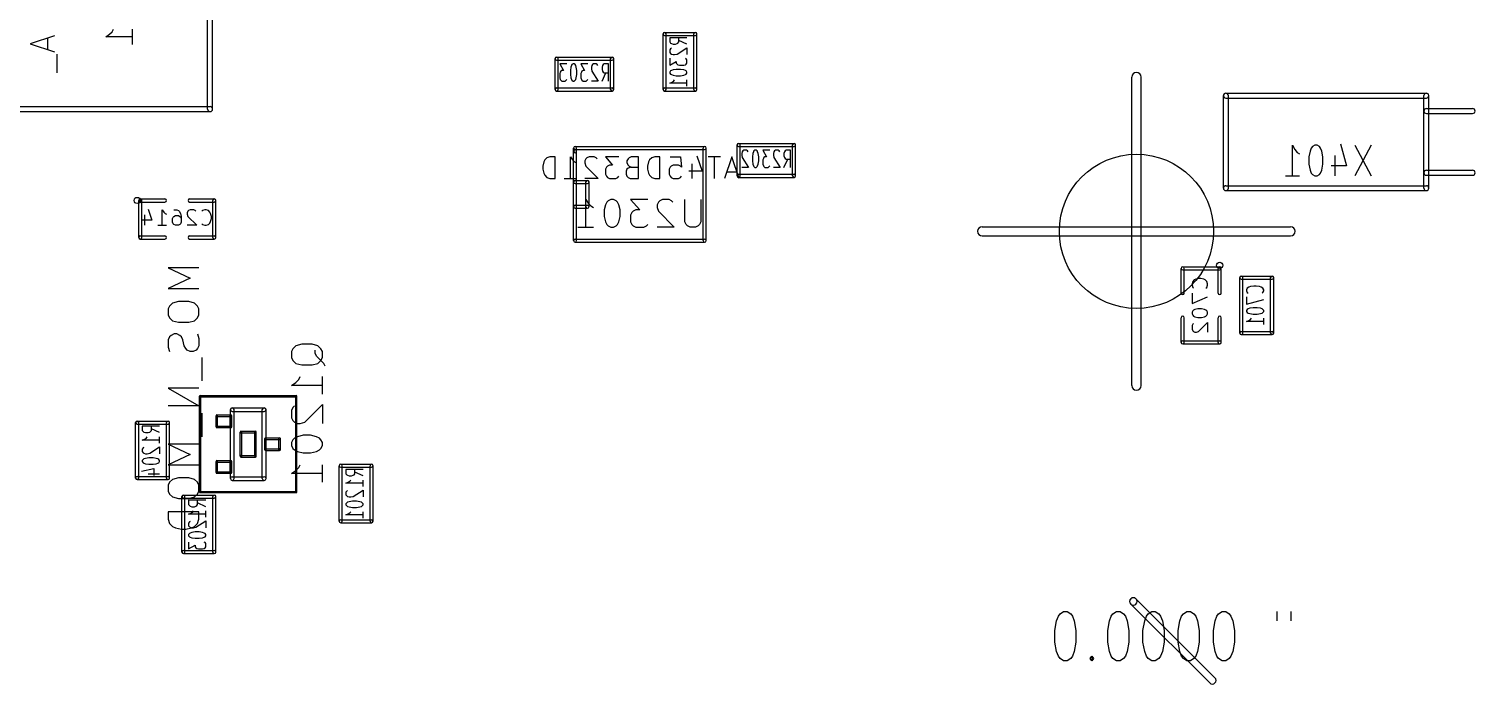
# Model space of a CAD drawing. Extents: x -29274 to 69862, y 24345 to 162744.
# Drawn here: x 33095 to 56540, y 53530 to 64152 of the extents above; entities that cross this region are included whole.
import ezdxf

# ---------------------------------------------------------------- set-up
doc = ezdxf.new("R2010")
doc.units = 0
doc.layers.add('BLACK', color=1, linetype='CONTINUOUS')

msp = doc.modelspace()

# ---------------------------------------------------------------- linework, layer by layer
at = {"layer": 'BLACK'}
for p, q in [((35992, 62852), (35992, 66852)), ((36072, 62852), (36072, 66852)), ((33509, 64041), (33115, 63910)), ((34342, 64025), (34404, 64066)), ((34775, 64025), (34342, 64025)), ((34404, 64066), (34445, 64107)), ((34445, 64107), (34465, 64149)), ((34775, 63901), (34775, 64149)), ((43375, 63170), (43375, 64070)), ((43400, 64095), (43900, 64095)), ((43400, 64045), (43900, 64045)), ((43425, 63170), (43425, 64070)), ((43763, 64009), (43483, 64009)), ((43483, 64009), (43483, 63941)), ((43630, 63941), (43630, 64009)), ((43875, 63170), (43875, 64070)), ((43925, 63170), (43925, 64070)), ((33115, 63910), (33509, 63779)), ((33397, 64004), (33397, 63816)), ((43483, 63941), (43497, 63923)), ((43497, 63829), (43483, 63812)), ((43483, 63812), (43483, 63769)), ((43497, 63923), (43510, 63915)), ((43510, 63838), (43497, 63829)), ((43510, 63915), (43537, 63906)), ((43537, 63906), (43577, 63906)), ((43577, 63906), (43603, 63915)), ((43603, 63915), (43617, 63923)), ((43603, 63743), (43763, 63846)), ((43617, 63923), (43630, 63941)), ((43763, 63906), (43630, 63966)), ((43763, 63846), (43763, 63735)), ((33547, 63741), (33547, 63441)), ((41625, 63170), (41625, 63670)), ((41650, 63695), (42550, 63695)), ((41650, 63645), (42550, 63645)), ((41675, 63170), (41675, 63670)), ((41813, 63587), (41702, 63587)), ((41702, 63587), (41762, 63480)), ((41890, 63560), (41881, 63533)), ((41899, 63573), (41890, 63560)), ((41916, 63587), (41899, 63573)), ((41933, 63587), (41916, 63587)), ((41950, 63573), (41933, 63587)), ((41959, 63560), (41950, 63573)), ((41967, 63533), (41959, 63560)), ((42155, 63587), (42044, 63587)), ((42044, 63587), (42104, 63480)), ((42223, 63560), (42215, 63533)), ((42232, 63573), (42223, 63560)), ((42249, 63587), (42232, 63573)), ((42292, 63587), (42249, 63587)), ((42309, 63573), (42292, 63587)), ((42318, 63560), (42309, 63573)), ((42395, 63560), (42386, 63533)), ((42403, 63573), (42395, 63560)), ((42421, 63587), (42403, 63573)), ((42489, 63587), (42421, 63587)), ((42489, 63307), (42489, 63587)), ((42525, 63170), (42525, 63670)), ((42575, 63170), (42575, 63670)), ((43483, 63769), (43497, 63752)), ((43483, 63675), (43483, 63564)), ((43483, 63564), (43590, 63624)), ((43497, 63752), (43510, 63743)), ((43510, 63743), (43537, 63735)), ((43537, 63735), (43563, 63735)), ((43563, 63735), (43603, 63743)), ((43590, 63624), (43590, 63598)), ((43590, 63598), (43603, 63581)), ((43603, 63581), (43617, 63572)), ((43617, 63572), (43643, 63564)), ((43643, 63564), (43710, 63564)), ((43710, 63564), (43737, 63572)), ((43750, 63667), (43737, 63675)), ((43737, 63572), (43750, 63581)), ((43763, 63650), (43750, 63667)), ((43750, 63581), (43763, 63598)), ((43763, 63598), (43763, 63650)), ((41710, 63453), (41702, 63427)), ((41702, 63427), (41702, 63360)), ((41702, 63360), (41710, 63333)), ((41719, 63467), (41710, 63453)), ((41710, 63333), (41719, 63320)), ((41736, 63480), (41719, 63467)), ((41719, 63320), (41736, 63307)), ((41762, 63480), (41736, 63480)), ((41736, 63307), (41788, 63307)), ((41788, 63307), (41805, 63320)), ((41805, 63320), (41813, 63333)), ((41881, 63533), (41873, 63480)), ((41873, 63480), (41873, 63413)), ((41873, 63413), (41881, 63360)), ((41881, 63360), (41890, 63333)), ((41890, 63333), (41899, 63320)), ((41899, 63320), (41916, 63307)), ((41916, 63307), (41933, 63307)), ((41933, 63307), (41950, 63320)), ((41950, 63320), (41959, 63333)), ((41959, 63333), (41967, 63360)), ((41976, 63480), (41967, 63533)), ((41967, 63360), (41976, 63413)), ((41976, 63413), (41976, 63480)), ((42052, 63453), (42044, 63427)), ((42044, 63427), (42044, 63360)), ((42044, 63360), (42052, 63333)), ((42061, 63467), (42052, 63453)), ((42052, 63333), (42061, 63320)), ((42078, 63480), (42061, 63467)), ((42061, 63320), (42078, 63307)), ((42104, 63480), (42078, 63480)), ((42078, 63307), (42130, 63307)), ((42130, 63307), (42147, 63320)), ((42147, 63320), (42155, 63333)), ((42215, 63533), (42215, 63507)), ((42215, 63507), (42223, 63467)), ((42326, 63307), (42215, 63307)), ((42223, 63467), (42326, 63307)), ((42386, 63533), (42386, 63493)), ((42386, 63493), (42395, 63467)), ((42386, 63307), (42446, 63440)), ((42395, 63467), (42403, 63453)), ((42403, 63453), (42421, 63440)), ((42421, 63440), (42489, 63440)), ((43497, 63470), (43483, 63453)), ((43483, 63453), (43483, 63436)), ((43483, 63436), (43497, 63419)), ((43510, 63479), (43497, 63470)), ((43497, 63419), (43510, 63410)), ((43537, 63487), (43510, 63479)), ((43510, 63410), (43537, 63401)), ((43523, 63290), (43550, 63308)), ((43590, 63496), (43537, 63487)), ((43537, 63401), (43590, 63393)), ((43550, 63308), (43563, 63325)), ((43657, 63496), (43590, 63496)), ((43590, 63393), (43657, 63393)), ((43710, 63487), (43657, 63496)), ((43657, 63393), (43710, 63401)), ((43737, 63479), (43710, 63487)), ((43710, 63401), (43737, 63410)), ((43750, 63470), (43737, 63479)), ((43737, 63410), (43750, 63419)), ((43763, 63453), (43750, 63470)), ((43750, 63419), (43763, 63436)), ((43763, 63436), (43763, 63453)), ((43763, 63222), (43763, 63325)), ((50975, 58370), (50975, 63370)), ((51125, 58370), (51125, 63370)), ((41650, 63195), (42550, 63195)), ((41650, 63145), (42550, 63145)), ((43400, 63195), (43900, 63195)), ((43400, 63145), (43900, 63145)), ((43483, 63273), (43523, 63290)), ((43763, 63273), (43483, 63273)), ((52460, 61570), (52460, 63070)), ((52500, 63110), (55750, 63110)), ((52540, 61570), (52540, 63070)), ((55710, 61570), (55710, 63070)), ((55790, 61570), (55790, 63070)), ((32282, 62892), (36032, 62892)), ((52500, 63030), (55750, 63030)), ((55750, 62860), (56500, 62860)), ((32282, 62812), (36032, 62812)), ((55750, 62780), (56500, 62780)), ((41925, 62170), (41925, 62220)), ((41925, 60720), (41925, 62170)), ((41950, 62245), (44050, 62245)), ((41950, 62195), (44050, 62195)), ((41975, 62170), (41975, 62220)), ((41975, 60720), (41975, 62170)), ((44025, 60720), (44025, 62220)), ((44075, 60720), (44075, 62220)), ((44575, 61770), (44575, 62270)), ((44600, 62295), (45500, 62295)), ((44600, 62245), (45500, 62245)), ((44625, 61770), (44625, 62270)), ((44660, 62160), (44652, 62133)), ((44652, 62133), (44652, 62107)), ((44669, 62173), (44660, 62160)), ((44686, 62187), (44669, 62173)), ((44729, 62187), (44686, 62187)), ((44746, 62173), (44729, 62187)), ((44755, 62160), (44746, 62173)), ((44831, 62133), (44823, 62080)), ((44840, 62160), (44831, 62133)), ((44849, 62173), (44840, 62160)), ((44866, 62187), (44849, 62173)), ((44883, 62187), (44866, 62187)), ((44900, 62173), (44883, 62187)), ((44909, 62160), (44900, 62173)), ((44917, 62133), (44909, 62160)), ((44926, 62080), (44917, 62133)), ((45105, 62187), (44994, 62187)), ((44994, 62187), (45054, 62080)), ((45173, 62160), (45165, 62133)), ((45165, 62133), (45165, 62107)), ((45182, 62173), (45173, 62160)), ((45199, 62187), (45182, 62173)), ((45242, 62187), (45199, 62187)), ((45259, 62173), (45242, 62187)), ((45268, 62160), (45259, 62173)), ((45345, 62160), (45336, 62133)), ((45336, 62133), (45336, 62093)), ((45353, 62173), (45345, 62160)), ((45371, 62187), (45353, 62173)), ((45439, 62187), (45371, 62187)), ((45439, 61907), (45439, 62187)), ((45475, 61770), (45475, 62270)), ((45525, 61770), (45525, 62270)), ((53579, 61768), (53579, 62268)), ((53579, 62268), (53617, 62196)), ((53617, 62196), (53655, 62149)), ((53655, 62149), (53693, 62125)), ((53864, 62172), (53845, 62077)), ((53883, 62220), (53864, 62172)), ((53902, 62244), (53883, 62220)), ((53940, 62268), (53902, 62244)), ((53979, 62268), (53940, 62268)), ((54017, 62244), (53979, 62268)), ((54036, 62220), (54017, 62244)), ((54055, 62172), (54036, 62220)), ((54074, 62077), (54055, 62172)), ((54360, 62291), (54455, 61934)), ((54855, 62268), (54588, 61768)), ((54588, 62268), (54855, 61768)), ((41442, 61995), (41426, 61928)), ((41426, 61928), (41426, 61878)), ((41459, 62028), (41442, 61995)), ((41492, 62062), (41459, 62028)), ((41542, 62078), (41492, 62062)), ((41626, 62078), (41542, 62078)), ((41626, 61728), (41626, 62078)), ((41875, 61728), (41875, 62078)), ((41875, 62078), (41909, 62028)), ((41909, 62028), (41942, 61995)), ((41942, 61995), (41975, 61978)), ((42125, 62045), (42108, 62012)), ((42108, 62012), (42108, 61978)), ((42108, 61978), (42125, 61928)), ((42142, 62062), (42125, 62045)), ((42125, 61928), (42325, 61728)), ((42175, 62078), (42142, 62062)), ((42258, 62078), (42175, 62078)), ((42292, 62062), (42258, 62078)), ((42308, 62045), (42292, 62062)), ((42658, 62078), (42441, 62078)), ((42441, 62078), (42558, 61945)), ((42458, 61912), (42441, 61878)), ((42475, 61928), (42458, 61912)), ((42508, 61945), (42475, 61928)), ((42558, 61945), (42508, 61945)), ((42808, 62045), (42791, 62012)), ((42791, 62012), (42791, 61978)), ((42791, 61978), (42808, 61945)), ((42808, 61895), (42791, 61878)), ((42825, 62062), (42808, 62045)), ((42808, 61945), (42825, 61928)), ((42858, 61912), (42808, 61895)), ((42858, 62078), (42825, 62062)), ((42825, 61928), (42858, 61912)), ((42975, 62078), (42858, 62078)), ((42858, 61912), (42975, 61912)), ((42975, 61728), (42975, 62078)), ((43141, 61995), (43125, 61928)), ((43125, 61928), (43125, 61878)), ((43158, 62028), (43141, 61995)), ((43191, 62062), (43158, 62028)), ((43241, 62078), (43191, 62062)), ((43325, 62078), (43241, 62078)), ((43325, 61728), (43325, 62078)), ((43491, 61912), (43474, 61878)), ((43491, 62078), (43658, 62078)), ((43508, 61928), (43491, 61912)), ((43541, 61945), (43508, 61928)), ((43624, 61945), (43541, 61945)), ((43658, 61928), (43624, 61945)), ((43658, 62078), (43674, 61912)), ((43674, 61912), (43658, 61928)), ((43841, 61962), (43841, 61728)), ((43924, 62095), (44007, 61845)), ((44308, 62078), (44108, 62078)), ((44208, 61728), (44208, 62078)), ((44491, 62078), (44374, 61728)), ((44608, 61728), (44491, 62078)), ((44652, 62107), (44660, 62067)), ((44763, 61907), (44652, 61907)), ((44660, 62067), (44763, 61907)), ((44823, 62080), (44823, 62013)), ((44823, 62013), (44831, 61960)), ((44831, 61960), (44840, 61933)), ((44840, 61933), (44849, 61920)), ((44849, 61920), (44866, 61907)), ((44866, 61907), (44883, 61907)), ((44883, 61907), (44900, 61920)), ((44900, 61920), (44909, 61933)), ((44909, 61933), (44917, 61960)), ((44917, 61960), (44926, 62013)), ((44926, 62013), (44926, 62080)), ((45002, 62053), (44994, 62027)), ((44994, 62027), (44994, 61960)), ((44994, 61960), (45002, 61933)), ((45011, 62067), (45002, 62053)), ((45002, 61933), (45011, 61920)), ((45028, 62080), (45011, 62067)), ((45011, 61920), (45028, 61907)), ((45054, 62080), (45028, 62080)), ((45028, 61907), (45080, 61907)), ((45080, 61907), (45097, 61920)), ((45097, 61920), (45105, 61933)), ((45165, 62107), (45173, 62067)), ((45276, 61907), (45165, 61907)), ((45173, 62067), (45276, 61907)), ((45336, 62093), (45345, 62067)), ((45336, 61907), (45396, 62040)), ((45345, 62067), (45353, 62053)), ((45353, 62053), (45371, 62040)), ((45371, 62040), (45439, 62040)), ((53845, 62077), (53845, 61958)), ((53845, 61958), (53864, 61863)), ((54055, 61863), (54074, 61958)), ((54074, 61958), (54074, 62077)), ((54455, 61934), (54207, 61934)), ((54264, 62101), (54264, 61768)), ((41426, 61878), (41442, 61812)), ((41442, 61812), (41459, 61778)), ((41459, 61778), (41492, 61745)), ((41492, 61745), (41542, 61728)), ((41542, 61728), (41626, 61728)), ((41775, 61728), (41975, 61728)), ((41950, 61695), (42150, 61695)), ((42325, 61728), (42108, 61728)), ((42125, 61270), (42125, 61670)), ((42175, 61270), (42175, 61670)), ((42441, 61878), (42441, 61795)), ((42441, 61795), (42458, 61762)), ((42458, 61762), (42475, 61745)), ((42475, 61745), (42508, 61728)), ((42508, 61728), (42608, 61728)), ((42608, 61728), (42641, 61745)), ((42641, 61745), (42658, 61762)), ((42791, 61878), (42775, 61845)), ((42775, 61845), (42775, 61795)), ((42775, 61795), (42791, 61762)), ((42791, 61762), (42808, 61745)), ((42808, 61745), (42841, 61728)), ((42841, 61728), (42975, 61728)), ((43125, 61878), (43141, 61812)), ((43141, 61812), (43158, 61778)), ((43158, 61778), (43191, 61745)), ((43191, 61745), (43241, 61728)), ((43241, 61728), (43325, 61728)), ((43474, 61878), (43474, 61795)), ((43474, 61795), (43491, 61762)), ((43491, 61762), (43508, 61745)), ((43508, 61745), (43541, 61728)), ((43541, 61728), (43624, 61728)), ((43624, 61728), (43658, 61745)), ((43658, 61745), (43674, 61762)), ((44007, 61845), (43791, 61845)), ((44574, 61828), (44408, 61828)), ((44600, 61795), (45500, 61795)), ((44600, 61745), (45500, 61745)), ((53464, 61768), (53693, 61768)), ((53864, 61863), (53883, 61815)), ((53883, 61815), (53902, 61791)), ((53902, 61791), (53940, 61768)), ((53940, 61768), (53979, 61768)), ((53979, 61768), (54017, 61791)), ((54017, 61791), (54036, 61815)), ((54036, 61815), (54055, 61863)), ((55750, 61860), (56500, 61860)), ((55750, 61780), (56500, 61780)), ((41950, 61645), (42150, 61645)), ((52500, 61610), (55750, 61610)), ((52500, 61530), (55750, 61530)), ((34875, 60770), (34875, 61370)), ((34900, 61395), (35300, 61395)), ((34900, 61345), (35300, 61345)), ((34925, 60770), (34925, 61370)), ((35030, 61231), (35089, 61052)), ((35256, 60969), (35256, 61219)), ((35256, 61219), (35280, 61183)), ((35446, 61219), (35494, 61219)), ((35494, 61219), (35518, 61207)), ((35518, 61207), (35530, 61195)), ((35530, 61195), (35553, 61159)), ((35672, 61195), (35661, 61171)), ((35684, 61207), (35672, 61195)), ((35708, 61219), (35684, 61207)), ((35700, 61395), (36100, 61395)), ((35700, 61345), (36100, 61345)), ((35768, 61219), (35708, 61219)), ((35791, 61207), (35768, 61219)), ((35803, 61195), (35791, 61207)), ((35911, 61207), (35899, 61195)), ((35946, 61219), (35911, 61207)), ((35970, 61219), (35946, 61219)), ((36006, 61207), (35970, 61219)), ((36030, 61183), (36006, 61207)), ((36075, 60770), (36075, 61370)), ((36125, 60770), (36125, 61370)), ((41950, 61295), (42150, 61295)), ((41950, 61245), (42150, 61245)), ((42121, 60938), (42121, 61388)), ((42121, 61388), (42164, 61324)), ((42164, 61324), (42206, 61281)), ((42206, 61281), (42249, 61259)), ((42443, 61302), (42421, 61216)), ((42421, 61216), (42421, 61109)), ((42464, 61345), (42443, 61302)), ((42485, 61366), (42464, 61345)), ((42528, 61388), (42485, 61366)), ((42571, 61388), (42528, 61388)), ((42614, 61366), (42571, 61388)), ((42635, 61345), (42614, 61366)), ((42657, 61302), (42635, 61345)), ((42678, 61216), (42657, 61302)), ((42678, 61109), (42678, 61216)), ((43129, 61388), (42850, 61388)), ((42850, 61388), (43000, 61216)), ((42893, 61195), (42872, 61174)), ((42936, 61216), (42893, 61195)), ((43000, 61216), (42936, 61216)), ((43301, 61345), (43279, 61302)), ((43279, 61302), (43279, 61259)), ((43279, 61259), (43301, 61195)), ((43322, 61366), (43301, 61345)), ((43301, 61195), (43558, 60938)), ((43365, 61388), (43322, 61366)), ((43472, 61388), (43365, 61388)), ((43515, 61366), (43472, 61388)), ((43536, 61345), (43515, 61366)), ((43729, 61024), (43729, 61388)), ((43986, 61388), (43986, 61024)), ((35089, 61052), (34935, 61052)), ((34970, 61135), (34970, 60969)), ((35185, 60969), (35327, 60969)), ((35280, 61183), (35304, 61159)), ((35304, 61159), (35327, 61147)), ((35423, 61076), (35434, 61100)), ((35423, 61016), (35423, 61076)), ((35434, 60993), (35423, 61016)), ((35434, 61100), (35446, 61112)), ((35446, 60981), (35434, 60993)), ((35446, 61112), (35470, 61124)), ((35470, 60969), (35446, 60981)), ((35470, 61124), (35518, 61124)), ((35518, 60969), (35470, 60969)), ((35518, 61124), (35542, 61112)), ((35542, 60981), (35518, 60969)), ((35542, 61112), (35553, 61100)), ((35553, 60993), (35542, 60981)), ((35553, 61159), (35565, 61112)), ((35553, 61100), (35565, 61076)), ((35565, 61016), (35553, 60993)), ((35565, 61112), (35565, 61016)), ((35661, 61171), (35661, 61147)), ((35661, 61147), (35672, 61112)), ((35815, 60969), (35661, 60969)), ((35672, 61112), (35815, 60969)), ((35899, 60993), (35911, 60981)), ((35911, 60981), (35946, 60969)), ((35946, 60969), (35970, 60969)), ((35970, 60969), (36006, 60981)), ((36006, 60981), (36030, 61005)), ((36041, 61159), (36030, 61183)), ((36030, 61005), (36041, 61028)), ((36053, 61112), (36041, 61159)), ((36041, 61028), (36053, 61076)), ((36053, 61076), (36053, 61112)), ((42421, 61109), (42443, 61024)), ((42443, 61024), (42464, 60981)), ((42464, 60981), (42485, 60959)), ((42485, 60959), (42528, 60938)), ((42571, 60938), (42614, 60959)), ((42614, 60959), (42635, 60981)), ((42635, 60981), (42657, 61024)), ((42657, 61024), (42678, 61109)), ((42872, 61174), (42850, 61131)), ((42850, 61131), (42850, 61024)), ((42850, 61024), (42872, 60981)), ((42872, 60981), (42893, 60959)), ((42893, 60959), (42936, 60938)), ((43064, 60938), (43107, 60959)), ((43107, 60959), (43129, 60981)), ((43750, 60981), (43729, 61024)), ((43772, 60959), (43750, 60981)), ((43814, 60938), (43772, 60959)), ((43943, 60959), (43900, 60938)), ((43964, 60981), (43943, 60959)), ((43986, 61024), (43964, 60981)), ((34900, 60795), (35300, 60795)), ((34900, 60745), (35300, 60745)), ((35700, 60795), (36100, 60795)), ((35700, 60745), (36100, 60745)), ((41950, 60745), (44050, 60745)), ((41992, 60938), (42249, 60938)), ((42528, 60938), (42571, 60938)), ((42936, 60938), (43064, 60938)), ((43558, 60938), (43279, 60938)), ((43900, 60938), (43814, 60938)), ((48550, 60945), (53550, 60945)), ((48550, 60795), (53550, 60795)), ((41950, 60695), (44050, 60695)), ((35852, 60277), (35352, 60277)), ((35352, 60277), (35710, 60110)), ((51775, 59870), (51775, 60270)), ((51800, 60295), (52400, 60295)), ((51825, 59870), (51825, 60270)), ((52375, 59870), (52375, 60270)), ((52425, 59870), (52425, 60270)), ((35710, 60110), (35352, 59944)), ((51800, 60245), (52400, 60245)), ((51963, 60057), (51951, 60021)), ((51951, 60021), (51951, 59997)), ((51987, 60081), (51963, 60057)), ((52011, 60092), (51987, 60081)), ((52058, 60104), (52011, 60092)), ((52094, 60104), (52058, 60104)), ((52142, 60092), (52094, 60104)), ((52165, 60081), (52142, 60092)), ((52189, 60057), (52165, 60081)), ((52201, 60021), (52189, 60057)), ((52201, 59997), (52201, 60021)), ((52725, 59220), (52725, 60120)), ((52750, 60145), (53250, 60145)), ((52750, 60095), (53250, 60095)), ((52775, 59220), (52775, 60120)), ((53225, 59220), (53225, 60120)), ((53275, 59220), (53275, 60120)), ((35352, 59944), (35852, 59944)), ((51951, 59997), (51963, 59962)), ((51951, 59866), (51951, 59700)), ((51951, 59700), (52201, 59807)), ((51963, 59962), (51975, 59950)), ((52177, 59950), (52189, 59962)), ((52189, 59962), (52201, 59997)), ((52847, 59947), (52833, 59922)), ((52833, 59922), (52833, 59905)), ((52833, 59905), (52847, 59879)), ((52833, 59810), (52833, 59690)), ((52873, 59965), (52847, 59947)), ((52847, 59879), (52860, 59870)), ((52900, 59973), (52873, 59965)), ((52953, 59982), (52900, 59973)), ((52993, 59982), (52953, 59982)), ((53047, 59973), (52993, 59982)), ((53073, 59965), (53047, 59973)), ((53100, 59947), (53073, 59965)), ((53087, 59870), (53100, 59879)), ((53113, 59922), (53100, 59947)), ((53100, 59879), (53113, 59905)), ((53113, 59905), (53113, 59922)), ((35376, 59658), (35352, 59611)), ((35352, 59611), (35352, 59515)), ((35424, 59706), (35376, 59658)), ((35519, 59730), (35424, 59706)), ((35686, 59730), (35519, 59730)), ((35781, 59706), (35686, 59730)), ((35829, 59658), (35781, 59706)), ((35852, 59611), (35829, 59658)), ((35852, 59515), (35852, 59611)), ((51963, 59581), (51951, 59557)), ((51951, 59557), (51951, 59533)), ((51975, 59593), (51963, 59581)), ((51999, 59604), (51975, 59593)), ((52046, 59616), (51999, 59604)), ((52106, 59616), (52046, 59616)), ((52154, 59604), (52106, 59616)), ((52177, 59593), (52154, 59604)), ((52189, 59581), (52177, 59593)), ((52201, 59557), (52189, 59581)), ((52201, 59533), (52201, 59557)), ((52833, 59690), (53113, 59767)), ((52847, 59605), (52833, 59588)), ((52833, 59588), (52833, 59571)), ((52833, 59571), (52847, 59554)), ((52860, 59614), (52847, 59605)), ((52847, 59554), (52860, 59545)), ((52887, 59622), (52860, 59614)), ((52940, 59631), (52887, 59622)), ((53007, 59631), (52940, 59631)), ((53060, 59622), (53007, 59631)), ((53087, 59614), (53060, 59622)), ((53100, 59605), (53087, 59614)), ((53087, 59545), (53100, 59554)), ((53113, 59588), (53100, 59605)), ((53100, 59554), (53113, 59571)), ((53113, 59571), (53113, 59588)), ((35352, 59515), (35376, 59468)), ((35376, 59468), (35424, 59420)), ((35424, 59420), (35519, 59396)), ((35519, 59396), (35686, 59396)), ((35686, 59396), (35781, 59420)), ((35781, 59420), (35829, 59468)), ((35829, 59468), (35852, 59515)), ((51775, 59070), (51775, 59470)), ((51825, 59070), (51825, 59470)), ((51951, 59533), (51963, 59509)), ((51963, 59366), (51951, 59343)), ((51951, 59343), (51951, 59283)), ((51963, 59509), (51975, 59497)), ((51975, 59378), (51963, 59366)), ((51975, 59497), (51999, 59485)), ((51999, 59485), (52046, 59474)), ((52046, 59474), (52106, 59474)), ((52058, 59247), (52201, 59390)), ((52106, 59474), (52154, 59485)), ((52154, 59485), (52177, 59497)), ((52177, 59497), (52189, 59509)), ((52189, 59509), (52201, 59533)), ((52201, 59390), (52201, 59236)), ((52375, 59070), (52375, 59470)), ((52425, 59070), (52425, 59470)), ((52833, 59408), (52873, 59425)), ((53113, 59408), (52833, 59408)), ((52860, 59545), (52887, 59536)), ((52873, 59425), (52900, 59443)), ((52887, 59536), (52940, 59528)), ((52900, 59443), (52913, 59460)), ((52940, 59528), (53007, 59528)), ((53007, 59528), (53060, 59536)), ((53060, 59536), (53087, 59545)), ((53113, 59357), (53113, 59460)), ((35376, 59158), (35352, 59111)), ((35352, 59111), (35352, 58991)), ((35400, 59182), (35376, 59158)), ((35448, 59206), (35400, 59182)), ((35495, 59206), (35448, 59206)), ((35543, 59182), (35495, 59206)), ((35567, 59158), (35543, 59182)), ((35590, 59111), (35567, 59158)), ((35614, 59015), (35590, 59111)), ((35829, 59206), (35852, 59134)), ((35852, 59134), (35852, 59015)), ((51800, 59095), (52400, 59095)), ((51951, 59283), (51963, 59259)), ((51963, 59259), (51975, 59247)), ((51975, 59247), (51999, 59236)), ((51999, 59236), (52023, 59236)), ((52023, 59236), (52058, 59247)), ((52750, 59245), (53250, 59245)), ((52750, 59195), (53250, 59195)), ((35352, 58991), (35376, 58920)), ((35638, 58968), (35614, 59015)), ((35662, 58944), (35638, 58968)), ((35710, 58920), (35662, 58944)), ((35757, 58920), (35710, 58920)), ((35805, 58944), (35757, 58920)), ((35829, 58968), (35805, 58944)), ((35852, 59015), (35829, 58968)), ((37376, 58967), (37352, 58920)), ((37352, 58920), (37352, 58824)), ((37424, 59015), (37376, 58967)), ((37519, 59039), (37424, 59015)), ((37686, 59039), (37519, 59039)), ((37781, 59015), (37686, 59039)), ((37733, 58896), (37733, 58944)), ((37757, 58848), (37733, 58896)), ((37829, 58777), (37757, 58848)), ((37829, 58967), (37781, 59015)), ((37852, 58920), (37829, 58967)), ((37852, 58824), (37852, 58920)), ((51800, 59045), (52400, 59045)), ((35900, 58825), (35900, 58444)), ((37352, 58824), (37376, 58777)), ((37376, 58777), (37424, 58729)), ((37424, 58729), (37519, 58705)), ((37519, 58705), (37686, 58705)), ((37686, 58705), (37781, 58729)), ((37781, 58729), (37829, 58777)), ((37829, 58777), (37852, 58824)), ((37876, 58729), (37829, 58777)), ((37900, 58682), (37876, 58729)), ((37352, 58372), (37424, 58420)), ((37424, 58420), (37471, 58467)), ((37471, 58467), (37495, 58515)), ((37852, 58229), (37852, 58515)), ((35852, 58325), (35352, 58325)), ((35352, 58325), (35852, 58039)), ((35860, 56644), (35860, 58196)), ((35870, 58206), (37430, 58206)), ((35870, 58186), (37430, 58186)), ((35880, 56644), (35880, 58196)), ((37852, 58372), (37352, 58372)), ((37420, 56644), (37420, 58196)), ((37440, 56644), (37440, 58196)), ((35852, 58039), (35352, 58039)), ((35900, 57920), (35900, 57539)), ((36361, 56861), (36361, 57979)), ((36391, 58009), (36909, 58009)), ((36391, 57949), (36909, 57949)), ((36421, 56861), (36421, 57979)), ((36879, 56861), (36879, 57979)), ((36939, 56861), (36939, 57979)), ((37376, 58015), (37352, 57967)), ((37352, 57967), (37352, 57848)), ((37400, 58039), (37376, 58015)), ((37567, 57777), (37852, 58063)), ((37852, 58063), (37852, 57753)), ((34825, 56870), (34825, 57770)), ((34850, 57795), (35350, 57795)), ((34850, 57745), (35350, 57745)), ((34875, 56870), (34875, 57770)), ((35213, 57709), (34933, 57709)), ((34933, 57709), (34933, 57641)), ((35080, 57641), (35080, 57709)), ((35325, 56870), (35325, 57770)), ((35375, 56870), (35375, 57770)), ((36128, 57700), (36128, 57880)), ((36141, 57893), (36369, 57893)), ((36141, 57867), (36369, 57867)), ((36141, 57713), (36369, 57713)), ((36141, 57687), (36369, 57687)), ((36154, 57700), (36154, 57880)), ((36357, 57700), (36357, 57880)), ((36383, 57700), (36383, 57880)), ((37352, 57848), (37376, 57801)), ((37376, 57801), (37400, 57777)), ((37400, 57777), (37448, 57753)), ((37448, 57753), (37495, 57753)), ((37495, 57753), (37567, 57777)), ((34933, 57641), (34947, 57623)), ((34933, 57486), (34973, 57503)), ((35213, 57486), (34933, 57486)), ((34947, 57623), (34960, 57615)), ((34960, 57615), (34987, 57606)), ((34973, 57503), (35000, 57521)), ((34987, 57606), (35027, 57606)), ((35000, 57521), (35013, 57538)), ((35027, 57606), (35053, 57615)), ((35053, 57615), (35067, 57623)), ((35067, 57623), (35080, 57641)), ((35213, 57606), (35080, 57666)), ((35213, 57435), (35213, 57538)), ((36519, 57224), (36519, 57616)), ((36532, 57629), (36768, 57629)), ((36532, 57603), (36768, 57603)), ((36545, 57224), (36545, 57616)), ((36755, 57224), (36755, 57616)), ((36781, 57224), (36781, 57616)), ((36917, 57330), (36917, 57510)), ((36930, 57523), (37158, 57523)), ((36930, 57497), (37158, 57497)), ((36943, 57330), (36943, 57510)), ((37146, 57330), (37146, 57510)), ((37172, 57330), (37172, 57510)), ((37376, 57491), (37352, 57444)), ((37352, 57444), (37352, 57396)), ((37400, 57515), (37376, 57491)), ((37448, 57539), (37400, 57515)), ((37543, 57563), (37448, 57539)), ((37662, 57563), (37543, 57563)), ((37757, 57539), (37662, 57563)), ((37805, 57515), (37757, 57539)), ((37829, 57491), (37805, 57515)), ((37852, 57444), (37829, 57491)), ((37852, 57396), (37852, 57444)), ((34947, 57358), (34933, 57341)), ((34933, 57341), (34933, 57298)), ((34933, 57298), (34947, 57281)), ((34960, 57367), (34947, 57358)), ((34947, 57281), (34960, 57272)), ((34960, 57272), (34987, 57264)), ((34987, 57264), (35013, 57264)), ((35013, 57264), (35053, 57272)), ((35053, 57272), (35213, 57375)), ((35213, 57375), (35213, 57264)), ((35852, 57420), (35352, 57420)), ((35352, 57420), (35710, 57253)), ((35710, 57253), (35352, 57087)), ((36532, 57237), (36768, 57237)), ((36532, 57211), (36768, 57211)), ((36930, 57343), (37158, 57343)), ((36930, 57317), (37158, 57317)), ((37352, 57396), (37376, 57348)), ((37376, 57348), (37400, 57325)), ((37400, 57325), (37448, 57301)), ((37448, 57301), (37543, 57277)), ((37543, 57277), (37662, 57277)), ((37662, 57277), (37757, 57301)), ((37757, 57301), (37805, 57325)), ((37805, 57325), (37829, 57348)), ((37829, 57348), (37852, 57396)), ((34920, 56982), (35120, 57025)), ((34947, 57170), (34933, 57153)), ((34933, 57153), (34933, 57136)), ((34933, 57136), (34947, 57119)), ((34960, 57179), (34947, 57170)), ((34947, 57119), (34960, 57110)), ((34987, 57187), (34960, 57179)), ((34960, 57110), (34987, 57101)), ((35040, 57196), (34987, 57187)), ((34987, 57101), (35040, 57093)), ((35107, 57196), (35040, 57196)), ((35040, 57093), (35107, 57093)), ((35160, 57187), (35107, 57196)), ((35107, 57093), (35160, 57101)), ((35120, 57025), (35120, 56913)), ((35187, 57179), (35160, 57187)), ((35160, 57101), (35187, 57110)), ((35200, 57170), (35187, 57179)), ((35187, 57110), (35200, 57119)), ((35213, 57153), (35200, 57170)), ((35200, 57119), (35213, 57136)), ((35213, 57136), (35213, 57153)), ((35352, 57087), (35852, 57087)), ((36128, 56960), (36128, 57140)), ((36141, 57153), (36369, 57153)), ((36141, 57127), (36369, 57127)), ((36141, 56973), (36369, 56973)), ((36154, 56960), (36154, 57140)), ((36357, 56960), (36357, 57140)), ((36383, 56960), (36383, 57140)), ((37352, 56944), (37424, 56992)), ((37424, 56992), (37471, 57039)), ((37471, 57039), (37495, 57087)), ((37852, 56801), (37852, 57087)), ((38125, 56170), (38125, 57070)), ((38150, 57095), (38650, 57095)), ((38150, 57045), (38650, 57045)), ((38175, 56170), (38175, 57070)), ((38513, 57009), (38233, 57009)), ((38233, 57009), (38233, 56941)), ((38380, 56941), (38380, 57009)), ((38625, 56170), (38625, 57070)), ((38675, 56170), (38675, 57070)), ((34850, 56895), (35350, 56895)), ((34850, 56845), (35350, 56845)), ((35027, 56939), (35213, 56939)), ((35376, 56801), (35352, 56754)), ((35352, 56754), (35352, 56658)), ((35424, 56849), (35376, 56801)), ((35519, 56873), (35424, 56849)), ((35686, 56873), (35519, 56873)), ((35781, 56849), (35686, 56873)), ((35829, 56801), (35781, 56849)), ((35852, 56754), (35829, 56801)), ((35852, 56658), (35852, 56754)), ((36141, 56947), (36369, 56947)), ((36391, 56891), (36909, 56891)), ((36391, 56831), (36909, 56831)), ((37852, 56944), (37352, 56944)), ((38233, 56941), (38247, 56923)), ((38233, 56786), (38273, 56803)), ((38513, 56786), (38233, 56786)), ((38247, 56923), (38260, 56915)), ((38260, 56915), (38287, 56906)), ((38273, 56803), (38300, 56821)), ((38287, 56906), (38327, 56906)), ((38300, 56821), (38313, 56838)), ((38327, 56906), (38353, 56915)), ((38353, 56915), (38367, 56923)), ((38367, 56923), (38380, 56941)), ((38513, 56906), (38380, 56966)), ((38513, 56735), (38513, 56838)), ((35352, 56658), (35376, 56611)), ((35376, 56611), (35424, 56563)), ((35424, 56563), (35519, 56539)), ((35519, 56539), (35686, 56539)), ((35575, 55670), (35575, 56570)), ((35600, 56595), (36100, 56595)), ((35600, 56545), (36100, 56545)), ((35625, 55670), (35625, 56570)), ((35963, 56509), (35683, 56509)), ((35683, 56509), (35683, 56441)), ((35686, 56539), (35781, 56563)), ((35781, 56563), (35829, 56611)), ((35829, 56611), (35852, 56658)), ((35830, 56441), (35830, 56509)), ((35870, 56654), (37430, 56654)), ((35870, 56634), (37430, 56634)), ((36075, 55670), (36075, 56570)), ((36125, 55670), (36125, 56570)), ((38247, 56658), (38233, 56641)), ((38233, 56641), (38233, 56598)), ((38233, 56598), (38247, 56581)), ((38260, 56667), (38247, 56658)), ((38247, 56581), (38260, 56572)), ((38260, 56572), (38287, 56564)), ((38287, 56564), (38313, 56564)), ((38313, 56564), (38353, 56572)), ((38353, 56572), (38513, 56675)), ((38513, 56675), (38513, 56564)), ((35852, 56325), (35352, 56325)), ((35352, 56325), (35352, 56206)), ((35683, 56441), (35697, 56423)), ((35683, 56286), (35723, 56303)), ((35963, 56286), (35683, 56286)), ((35697, 56423), (35710, 56415)), ((35710, 56415), (35737, 56406)), ((35723, 56303), (35750, 56321)), ((35737, 56406), (35777, 56406)), ((35750, 56321), (35763, 56338)), ((35777, 56406), (35803, 56415)), ((35803, 56415), (35817, 56423)), ((35817, 56423), (35830, 56441)), ((35963, 56406), (35830, 56466)), ((35852, 56206), (35852, 56325)), ((35963, 56235), (35963, 56338)), ((38247, 56470), (38233, 56453)), ((38233, 56453), (38233, 56436)), ((38233, 56436), (38247, 56419)), ((38233, 56273), (38273, 56290)), ((38513, 56273), (38233, 56273)), ((38260, 56479), (38247, 56470)), ((38247, 56419), (38260, 56410)), ((38287, 56487), (38260, 56479)), ((38260, 56410), (38287, 56401)), ((38273, 56290), (38300, 56308)), ((38340, 56496), (38287, 56487)), ((38287, 56401), (38340, 56393)), ((38300, 56308), (38313, 56325)), ((38407, 56496), (38340, 56496)), ((38340, 56393), (38407, 56393)), ((38460, 56487), (38407, 56496)), ((38407, 56393), (38460, 56401)), ((38487, 56479), (38460, 56487)), ((38460, 56401), (38487, 56410)), ((38500, 56470), (38487, 56479)), ((38487, 56410), (38500, 56419)), ((38513, 56453), (38500, 56470)), ((38500, 56419), (38513, 56436)), ((38513, 56436), (38513, 56453)), ((38513, 56222), (38513, 56325)), ((35352, 56206), (35376, 56134)), ((35376, 56134), (35424, 56087)), ((35424, 56087), (35471, 56063)), ((35471, 56063), (35567, 56039)), ((35567, 56039), (35638, 56039)), ((35638, 56039), (35733, 56063)), ((35697, 56158), (35683, 56141)), ((35683, 56141), (35683, 56098)), ((35683, 56098), (35697, 56081)), ((35710, 56167), (35697, 56158)), ((35697, 56081), (35710, 56072)), ((35710, 56072), (35737, 56064)), ((35733, 56063), (35781, 56087)), ((35737, 56064), (35763, 56064)), ((35763, 56064), (35803, 56072)), ((35781, 56087), (35829, 56134)), ((35803, 56072), (35963, 56175)), ((35829, 56134), (35852, 56206)), ((35963, 56175), (35963, 56064)), ((38150, 56195), (38650, 56195)), ((38150, 56145), (38650, 56145)), ((35697, 55970), (35683, 55953)), ((35683, 55953), (35683, 55936)), ((35683, 55936), (35697, 55919)), ((35683, 55833), (35683, 55722)), ((35710, 55979), (35697, 55970)), ((35697, 55919), (35710, 55910)), ((35737, 55987), (35710, 55979)), ((35710, 55910), (35737, 55901)), ((35790, 55996), (35737, 55987)), ((35737, 55901), (35790, 55893)), ((35857, 55996), (35790, 55996)), ((35790, 55893), (35857, 55893)), ((35910, 55987), (35857, 55996)), ((35857, 55893), (35910, 55901)), ((35937, 55979), (35910, 55987)), ((35910, 55901), (35937, 55910)), ((35950, 55970), (35937, 55979)), ((35937, 55910), (35950, 55919)), ((35950, 55825), (35937, 55833)), ((35963, 55953), (35950, 55970)), ((35950, 55919), (35963, 55936)), ((35963, 55808), (35950, 55825)), ((35963, 55936), (35963, 55953)), ((35963, 55756), (35963, 55808)), ((35600, 55695), (36100, 55695)), ((35600, 55645), (36100, 55645)), ((35683, 55722), (35790, 55782)), ((35790, 55782), (35790, 55756)), ((35790, 55756), (35803, 55739)), ((35803, 55739), (35817, 55730)), ((35817, 55730), (35843, 55722)), ((35843, 55722), (35910, 55722)), ((35910, 55722), (35937, 55730)), ((35937, 55730), (35950, 55739)), ((35950, 55739), (35963, 55756)), ((51042, 54912), (52322, 53632)), ((51042, 54912), (52322, 53632)), ((49756, 54554), (49784, 54630)), ((49784, 54630), (49813, 54668)), ((49813, 54668), (49870, 54706)), ((49870, 54706), (49927, 54706)), ((49927, 54706), (49984, 54668)), ((49984, 54668), (50013, 54630)), ((50013, 54630), (50042, 54554)), ((50613, 54554), (50641, 54630)), ((50641, 54630), (50670, 54668)), ((50670, 54668), (50727, 54706)), ((50727, 54706), (50784, 54706)), ((50784, 54706), (50841, 54668)), ((50841, 54668), (50870, 54630)), ((50870, 54630), (50899, 54554)), ((50958, 54828), (52238, 53548)), ((50958, 54828), (52238, 53548)), ((51184, 54554), (51212, 54630)), ((51212, 54630), (51241, 54668)), ((51241, 54668), (51298, 54706)), ((51298, 54706), (51355, 54706)), ((51355, 54706), (51412, 54668)), ((51412, 54668), (51441, 54630)), ((51441, 54630), (51470, 54554)), ((51755, 54554), (51783, 54630)), ((51783, 54630), (51812, 54668)), ((51812, 54668), (51869, 54706)), ((51869, 54706), (51926, 54706)), ((51926, 54706), (51983, 54668)), ((51983, 54668), (52012, 54630)), ((52012, 54630), (52041, 54554)), ((52326, 54554), (52354, 54630)), ((52354, 54630), (52383, 54668)), ((52383, 54668), (52440, 54706)), ((52440, 54706), (52497, 54706)), ((52497, 54706), (52554, 54668)), ((52554, 54668), (52583, 54630)), ((52583, 54630), (52612, 54554)), ((53325, 54706), (53325, 54554)), ((53554, 54706), (53554, 54554)), ((49727, 54401), (49756, 54554)), ((49727, 54211), (49727, 54401)), ((50042, 54554), (50070, 54401)), ((50070, 54401), (50070, 54211)), ((50584, 54401), (50613, 54554)), ((50584, 54211), (50584, 54401)), ((50899, 54554), (50927, 54401)), ((50927, 54401), (50927, 54211)), ((51155, 54401), (51184, 54554)), ((51155, 54211), (51155, 54401)), ((51470, 54554), (51498, 54401)), ((51498, 54401), (51498, 54211)), ((51726, 54401), (51755, 54554)), ((51726, 54211), (51726, 54401)), ((52041, 54554), (52069, 54401)), ((52069, 54401), (52069, 54211)), ((52297, 54401), (52326, 54554)), ((52297, 54211), (52297, 54401)), ((52612, 54554), (52640, 54401)), ((52640, 54401), (52640, 54211)), ((49756, 54059), (49727, 54211)), ((50070, 54211), (50042, 54059)), ((50613, 54059), (50584, 54211)), ((50927, 54211), (50899, 54059)), ((51184, 54059), (51155, 54211)), ((51498, 54211), (51470, 54059)), ((51755, 54059), (51726, 54211)), ((52069, 54211), (52041, 54059)), ((52326, 54059), (52297, 54211)), ((52640, 54211), (52612, 54059)), ((49784, 53982), (49756, 54059)), ((49813, 53944), (49784, 53982)), ((49870, 53906), (49813, 53944)), ((49984, 53944), (49927, 53906)), ((50013, 53982), (49984, 53944)), ((50042, 54059), (50013, 53982)), ((50298, 53944), (50327, 53982)), ((50327, 53906), (50298, 53944)), ((50327, 53982), (50355, 53944)), ((50327, 53982), (50327, 53906)), ((50355, 53944), (50327, 53906)), ((50641, 53982), (50613, 54059)), ((50670, 53944), (50641, 53982)), ((50727, 53906), (50670, 53944)), ((50841, 53944), (50784, 53906)), ((50870, 53982), (50841, 53944)), ((50899, 54059), (50870, 53982)), ((51212, 53982), (51184, 54059)), ((51241, 53944), (51212, 53982)), ((51298, 53906), (51241, 53944)), ((51412, 53944), (51355, 53906)), ((51441, 53982), (51412, 53944)), ((51470, 54059), (51441, 53982)), ((51783, 53982), (51755, 54059)), ((51812, 53944), (51783, 53982)), ((51869, 53906), (51812, 53944)), ((51983, 53944), (51926, 53906)), ((52012, 53982), (51983, 53944)), ((52041, 54059), (52012, 53982)), ((52354, 53982), (52326, 54059)), ((52383, 53944), (52354, 53982)), ((52440, 53906), (52383, 53944)), ((52554, 53944), (52497, 53906)), ((52583, 53982), (52554, 53944)), ((52612, 54059), (52583, 53982)), ((49927, 53906), (49870, 53906)), ((50784, 53906), (50727, 53906)), ((51355, 53906), (51298, 53906)), ((51926, 53906), (51869, 53906)), ((52497, 53906), (52440, 53906))]:
    msp.add_line(p, q, dxfattribs=at)
for centre, radius in [((51050, 60870), 1250), ((34850, 61370), 50), ((52400, 60320), 50)]:
    msp.add_circle(centre, radius, dxfattribs=at)
for centre, radius, start, end in [((43400, 64070), 25, 360, 540), ((43400, 64070), 25, 90, 270), ((43900, 64070), 25, 360, 540), ((43900, 64070), 25, 270, 450), ((41650, 63670), 25, 90, 270), ((41650, 63670), 25, 360, 540), ((42550, 63670), 25, 360, 540), ((42550, 63670), 25, 270, 450), ((51050, 63370), 75, 360, 540), ((41650, 63170), 25, 90, 270), ((41650, 63170), 25, 180, 360), ((42550, 63170), 25, 180, 360), ((42550, 63170), 25, 270, 450), ((43400, 63170), 25, 90, 270), ((43400, 63170), 25, 180, 360), ((43900, 63170), 25, 180, 360), ((43900, 63170), 25, 270, 450), ((52500, 63070), 40, 90, 270), ((52500, 63070), 40, 360, 540), ((55750, 63070), 40, 360, 540), ((55750, 63070), 40, 270, 450), ((36032, 62852), 40, 180, 360), ((36032, 62852), 40, 270, 450), ((55750, 62820), 40, 90, 270), ((56500, 62820), 40, 270, 450), ((41950, 62220), 25, 360, 540), ((41950, 62220), 25, 90, 270), ((41950, 62170), 25, 360, 540), ((41950, 62170), 25, 180, 360), ((44050, 62220), 25, 360, 540), ((44050, 62220), 25, 270, 450), ((44600, 62270), 25, 90, 270), ((44600, 62270), 25, 360, 540), ((45500, 62270), 25, 360, 540), ((45500, 62270), 25, 270, 450), ((41950, 61670), 25, 90, 270), ((42150, 61670), 25, 360, 540), ((42150, 61670), 25, 270, 450), ((44600, 61770), 25, 90, 270), ((44600, 61770), 25, 180, 360), ((45500, 61770), 25, 180, 360), ((45500, 61770), 25, 270, 450), ((55750, 61820), 40, 90, 270), ((56500, 61820), 40, 270, 450), ((52500, 61570), 40, 90, 270), ((52500, 61570), 40, 180, 360), ((55750, 61570), 40, 180, 360), ((55750, 61570), 40, 270, 450), ((34900, 61370), 25, 90, 270), ((34900, 61370), 25, 360, 540), ((35300, 61370), 25, 270, 450), ((35700, 61370), 25, 90, 270), ((36100, 61370), 25, 360, 540), ((36100, 61370), 25, 270, 450), ((41950, 61270), 25, 90, 270), ((42150, 61270), 25, 180, 360), ((42150, 61270), 25, 270, 450), ((34900, 60770), 25, 90, 270), ((34900, 60770), 25, 180, 360), ((35300, 60770), 25, 270, 450), ((35700, 60770), 25, 90, 270), ((36100, 60770), 25, 180, 360), ((36100, 60770), 25, 270, 450), ((41950, 60720), 25, 90, 270), ((44050, 60720), 25, 270, 450), ((48550, 60870), 75, 90, 270), ((53550, 60870), 75, 270, 450), ((41950, 60720), 25, 180, 360), ((44050, 60720), 25, 180, 360), ((51800, 60270), 25, 90, 270), ((51800, 60270), 25, 360, 540), ((52400, 60270), 25, 360, 540), ((52400, 60270), 25, 270, 450), ((52750, 60120), 25, 360, 540), ((52750, 60120), 25, 90, 270), ((53250, 60120), 25, 360, 540), ((53250, 60120), 25, 270, 450), ((51800, 59870), 25, 180, 360), ((52400, 59870), 25, 180, 360), ((51800, 59470), 25, 360, 540), ((52400, 59470), 25, 360, 540), ((51800, 59070), 25, 90, 270), ((52400, 59070), 25, 270, 450), ((52750, 59220), 25, 90, 270), ((52750, 59220), 25, 180, 360), ((53250, 59220), 25, 180, 360), ((53250, 59220), 25, 270, 450), ((51800, 59070), 25, 180, 360), ((52400, 59070), 25, 180, 360), ((35870, 58196), 10, 360, 540), ((35870, 58196), 10, 90, 270), ((37430, 58196), 10, 360, 540), ((37430, 58196), 10, 270, 450), ((51050, 58370), 75, 180, 360), ((36391, 57979), 30, 90, 270), ((36391, 57979), 30, 360, 540), ((36909, 57979), 30, 360, 540), ((36909, 57979), 30, 270, 450), ((34850, 57770), 25, 360, 540), ((34850, 57770), 25, 90, 270), ((35350, 57770), 25, 360, 540), ((35350, 57770), 25, 270, 450), ((36141, 57880), 13, 360, 540), ((36141, 57880), 13, 90, 270), ((36141, 57700), 13, 90, 270), ((36141, 57700), 13, 180, 360), ((36370, 57880), 13, 360, 540), ((36370, 57700), 13, 180, 360), ((36369, 57880), 13, 270, 450), ((36369, 57700), 13, 270, 450), ((36532, 57616), 13, 360, 540), ((36532, 57616), 13, 90, 270), ((36768, 57616), 13, 360, 540), ((36768, 57616), 13, 270, 450), ((36930, 57510), 13, 360, 540), ((36930, 57510), 13, 90, 270), ((37159, 57510), 13, 360, 540), ((37158, 57510), 13, 270, 450), ((36532, 57224), 13, 90, 270), ((36532, 57224), 13, 180, 360), ((36768, 57224), 13, 180, 360), ((36768, 57224), 13, 270, 450), ((36930, 57330), 13, 90, 270), ((36930, 57330), 13, 180, 360), ((37159, 57330), 13, 180, 360), ((37158, 57330), 13, 270, 450), ((36141, 57140), 13, 360, 540), ((36141, 57140), 13, 90, 270), ((36141, 56960), 13, 90, 270), ((36370, 57140), 13, 360, 540), ((36369, 57140), 13, 270, 450), ((36369, 56960), 13, 270, 450), ((38150, 57070), 25, 90, 270), ((38150, 57070), 25, 360, 540), ((38650, 57070), 25, 360, 540), ((38650, 57070), 25, 270, 450), ((34850, 56870), 25, 90, 270), ((34850, 56870), 25, 180, 360), ((35350, 56870), 25, 180, 360), ((35350, 56870), 25, 270, 450), ((36141, 56960), 13, 180, 360), ((36370, 56960), 13, 180, 360), ((36391, 56861), 30, 90, 270), ((36391, 56861), 30, 180, 360), ((36909, 56861), 30, 180, 360), ((36909, 56861), 30, 270, 450), ((35600, 56570), 25, 90, 270), ((35600, 56570), 25, 360, 540), ((35870, 56644), 10, 90, 270), ((35870, 56644), 10, 180, 360), ((36100, 56570), 25, 360, 540), ((36100, 56570), 25, 270, 450), ((37430, 56644), 10, 180, 360), ((37430, 56644), 10, 270, 450), ((38150, 56170), 25, 90, 270), ((38150, 56170), 25, 180, 360), ((38650, 56170), 25, 180, 360), ((38650, 56170), 25, 270, 450), ((35600, 55670), 25, 90, 270), ((35600, 55670), 25, 180, 360), ((36100, 55670), 25, 180, 360), ((36100, 55670), 25, 270, 450), ((51000, 54870), 60, 0, 180), ((51000, 54870), 60, 45, 225), ((51000, 54870), 60, 45, 225), ((51000, 54870), 60, 0, 180), ((51000, 54870), 60, 0, 180), ((51000, 54870), 60, 0, 180), ((51000, 54870), 60, 0, 180), ((51000, 54870), 60, 180, 360), ((51000, 54870), 60, 180, 360), ((51000, 54870), 60, 180, 360), ((51000, 54870), 60, 180, 360), ((51000, 54870), 60, 180, 360), ((52280, 53590), 60, 225, 405), ((52280, 53590), 60, 225, 405)]:
    msp.add_arc(centre, radius, start, end, dxfattribs=at)

doc.saveas('drawing.dxf')
